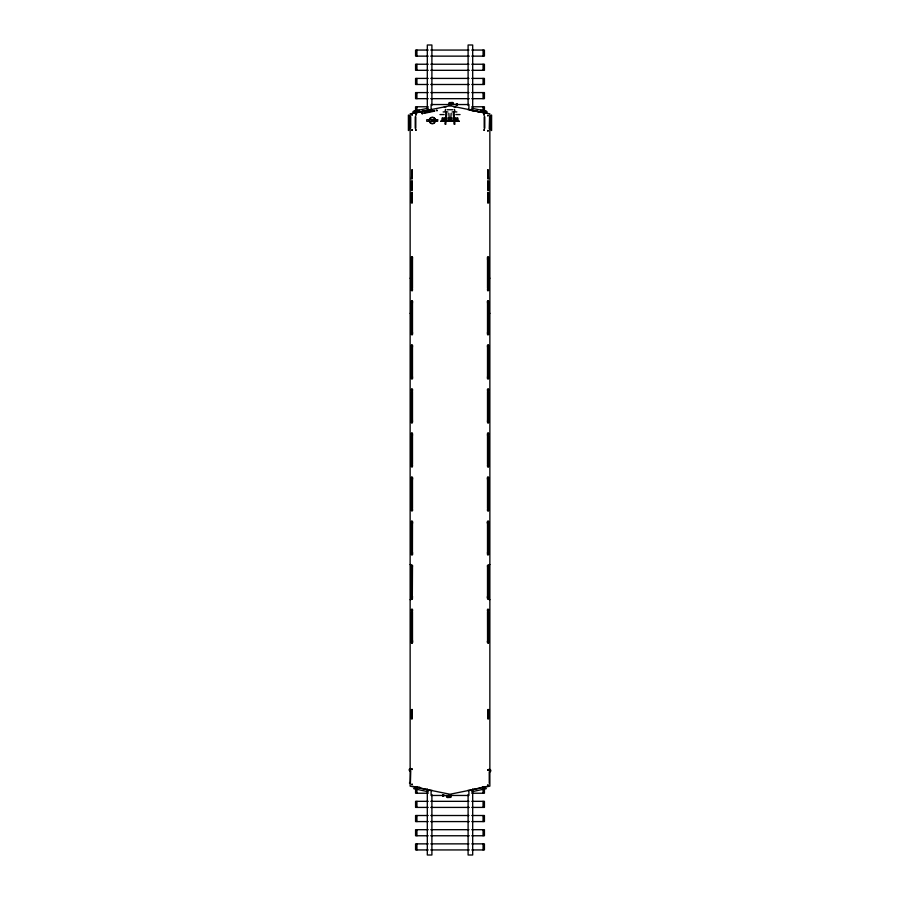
<?xml version="1.0" encoding="UTF-8"?>
<svg xmlns="http://www.w3.org/2000/svg" width="900" height="900" viewBox="0 0 900 900"><rect width="100%" height="100%" fill="white"/><g stroke="black" fill="none" stroke-linecap="round" stroke-linejoin="round"><path stroke-width="1.35" d="M488.565 331.875L488.599 332.438M488.565 287.831C489.409 289.71 487.327 291.825 487.553 288.956M488.565 640.181L488.599 641.137M488.565 508.05L488.599 508.613M488.599 332.044L488.599 303.694M488.599 640.35L488.599 612M411.435 259.673L411.401 258.863M411.435 303.716L411.401 302.906M411.435 347.76L411.401 346.95M411.435 479.891L411.401 479.081M411.435 523.935L411.581 521.438L412.414 522.146M412.493 288.394L412.493 259.65M411.435 567.979L411.401 567.169M412.493 332.831L412.493 302.906M412.459 420.109L412.447 421.976M412.493 464.569L412.493 435.431M412.493 508.613L412.493 479.869M412.493 523.125L412.436 554.411M412.493 567.169L412.312 598.781L411.48 598.072M412.493 552.262L412.493 553.05M412.447 642.195L412.459 640.327M412.493 596.306L412.493 597.094M412.493 640.744L412.493 611.606M487.541 259.673L487.507 258.863M487.507 391.387L487.507 420.131M487.507 435.431L487.507 464.569M487.541 479.891L487.507 479.081M487.507 523.125L487.507 553.05M487.507 611.606L487.553 642.195M488.599 288.394L488.599 259.65M488.565 376.065L488.599 376.875M488.565 420.109L488.599 420.919M488.565 508.196L488.599 509.006M488.565 552.24L488.599 553.05M488.565 596.284L488.599 597.094M412.459 332.37L412.481 333.202M412.493 376.875L412.481 346.579M411.435 479.543L411.581 477.394L412.414 478.103M487.541 259.324L487.553 257.805M487.507 302.906L487.507 332.831M487.541 435.499L487.553 433.98M487.541 523.586C486.608 521.224 489.262 520.605 488.565 523.271M487.507 567.169L487.507 597.094M488.565 552.589C489.375 554.962 487.046 556.515 487.553 553.219M411.435 259.009L411.435 257.805M411.435 303.053C410.524 301.005 413.123 300.51 412.447 302.738M412.459 376.729L412.436 378.236M412.459 420.772L412.436 422.28M411.435 523.271L411.514 521.752M412.459 640.991C413.303 642.566 411.21 644.625 411.48 642.116M487.541 303.053L487.564 301.545M487.519 346.579L487.507 376.875M487.541 347.096L487.564 345.589M487.541 435.184L487.564 433.676M487.541 479.228L487.553 478.024M488.565 288.641C489.409 290.914 487.035 291.971 487.564 289.249M488.565 332.685L488.543 334.192M488.565 376.729C489.397 378.776 486.945 379.327 487.553 377.044M488.565 420.772L488.554 421.988M488.565 464.816C489.341 466.481 487.384 468.551 487.586 465.941M488.565 508.86C489.319 511.346 486.945 512.1 487.553 509.175M488.565 596.947C489.409 598.523 487.361 600.615 487.586 598.072M488.565 640.991L488.419 642.825L487.586 642.116M411.446 258.694L411.581 257.175L412.391 257.67M411.446 302.738L411.457 301.545M412.447 288.956L412.312 290.475L411.502 289.98M411.446 346.781C410.558 344.565 413.156 343.901 412.436 346.489M412.447 333C413.213 335.509 410.681 335.576 411.446 333M411.446 390.825C410.558 388.609 413.156 387.945 412.436 390.532M412.447 377.044C413.066 379.249 410.625 378.866 411.435 376.729M411.446 434.869C410.512 433.215 412.83 431.707 412.414 434.059M411.446 478.912L411.435 478.024M412.447 465.131L412.436 466.324M412.447 509.175C413.179 511.673 410.704 511.785 411.446 509.175M411.446 567L411.457 565.808M412.447 553.219C413.213 555.761 410.692 555.773 411.446 553.219M411.446 611.044C410.58 608.839 413.134 608.153 412.436 610.751M412.447 597.262L412.436 598.455M487.553 258.694L487.564 257.501M487.553 302.738C486.889 300.544 489.442 300.971 488.565 303.053M488.554 333C489.33 335.576 486.787 335.509 487.553 333M487.553 390.825L487.564 389.632M488.554 377.044L488.475 378.248M488.554 421.088C489.308 422.674 487.327 424.238 487.586 421.897M487.553 478.912C486.619 477.259 488.936 475.751 488.52 478.103M488.554 465.131L488.396 466.673L487.609 466.155M487.553 522.956C486.619 521.303 488.936 519.795 488.52 522.146M488.554 509.175L488.419 510.694L487.609 510.199M487.553 567L487.564 565.808M488.554 553.219L488.543 554.411M487.553 611.044L487.564 609.851M488.554 597.262C488.902 600.109 486.652 598.32 487.541 596.284M488.554 641.306L488.554 642.206M412.436 289.249C412.931 291.971 410.636 290.925 411.435 288.641M411.457 346.489L411.604 345.24L412.391 345.757M412.436 333.293L412.312 334.519L411.502 334.024M411.457 390.532L411.604 389.284L412.391 389.801M411.457 434.576L411.435 433.98M412.447 466.02L412.436 465.424M412.436 509.468L412.436 510.368M411.457 566.707C410.647 564.469 413.235 564.446 412.436 566.707M411.457 610.751L411.604 609.502L412.391 610.02M487.564 346.489C486.844 343.912 489.442 344.554 488.554 346.781M487.564 390.532C486.844 387.956 489.442 388.598 488.554 390.825M487.564 566.707C486.754 564.469 489.341 564.446 488.543 566.707M487.564 610.751C486.877 608.153 489.409 608.839 488.554 611.044M415.215 128.261L415.226 116.786M415.789 128.261L415.811 116.786M410.4 783.079L410.738 771.165L409.68 769.534L412.031 769.5L412.031 768.904C409.635 767.621 407.936 770.13 410.141 771.232M490.275 770.276L487.946 770.276L487.946 769.68C490.343 768.386 492.041 770.895 489.836 772.009M450.664 119.97L451.17 113.299M411.48 257.884C410.805 256.241 413.089 256.241 412.414 257.884M411.48 301.928C410.805 300.285 413.089 300.285 412.414 301.928M412.414 377.854C413.044 379.463 410.85 379.463 411.48 377.854M411.48 434.059L411.604 433.327L412.391 433.845M412.414 421.897C412.661 424.181 410.704 422.707 411.446 421.088M411.48 478.103C411.075 475.751 413.359 477.259 412.447 478.912M412.414 465.941C412.605 468.517 410.681 466.515 411.435 464.816M411.48 522.146C411.075 519.795 413.359 521.303 412.447 522.956M412.414 598.072C412.627 600.615 410.614 598.523 411.435 596.947M412.414 642.116L412.312 642.825L411.502 642.33M487.586 257.884C486.911 256.241 489.195 256.241 488.52 257.884M487.586 301.928C486.911 300.285 489.195 300.285 488.52 301.928M488.52 377.854C489.15 379.463 486.956 379.463 487.586 377.854M487.586 434.059C487.181 431.707 489.465 433.215 488.554 434.869M488.52 421.897L488.419 422.606L487.609 422.111M487.586 478.103L487.71 477.371L488.498 477.889M488.52 642.116C488.756 644.636 486.743 642.566 487.541 640.991M455.062 119.97L455.209 118.103M445.916 119.97L446.096 118.103M442.598 119.97L442.777 118.103M412.391 422.111L411.604 422.629L411.48 421.897M412.391 466.155L411.502 466.155M412.391 510.199L411.502 510.199M412.391 554.243L411.502 554.243M411.502 565.976L412.391 565.976M487.609 257.67L488.498 257.67M487.609 345.757L488.396 345.24L488.543 346.489M487.609 389.801L488.396 389.284L488.543 390.532M487.609 433.845L488.396 433.327L488.52 434.059M487.609 565.976L488.498 565.976M487.609 610.02L488.498 610.02M488.498 334.024L487.71 334.541L487.564 333.293M488.498 554.243L487.609 554.243M487.192 113.31L469.598 110.081L487.192 113.22M430.335 790.256L412.875 786.364M489.836 117.596L490.567 117M410.141 782.404L409.41 783M446.738 113.558L446.029 120.218L444.949 120.218M408.397 115.031L408.397 130.556M491.603 130.556L491.603 115.031M449.426 104.816L450 102.442M450.574 795.184L450 797.558M454.511 109.384L454.804 110.959M445.196 124.144C446.434 124.267 444.341 124.391 445.196 122.242M454.207 124.144C455.456 124.267 453.364 124.391 454.207 122.242M489.577 116.921L489.24 128.835M431.809 120.184L432.923 120.184M486.382 788.636L471.544 791.809M432.686 121.061L432.045 121.061M423.787 112.804L434.678 110.52M423.9 113.389L434.79 111.105M413.933 111.15L428.456 108.191M412.965 111.555L419.254 110.272M415.62 111.184L418.95 110.509M412.808 113.22L430.402 110.081L412.808 113.31M415.822 112.871L427.916 110.407M487.125 786.364L469.665 790.256M428.22 50.062L415.575 50.062L415.575 56.137L428.22 56.137M430.785 50.062L468.968 50.062M471.78 50.062L484.425 50.062L484.425 56.137L471.78 56.137M430.706 56.137L469.294 56.137M428.22 64.237L415.575 64.237L415.575 70.312L428.22 70.312M430.785 64.237L468.968 64.237M471.78 64.237L484.425 64.237L484.425 70.312L471.78 70.312M430.706 70.312L469.294 70.312M428.22 78.413L415.575 78.413L415.575 84.487L428.22 84.487M430.785 78.413L468.968 78.413M471.78 78.413L484.425 78.413L484.425 84.487L471.78 84.487M430.706 84.487L469.294 84.487M428.22 92.587L415.575 92.587L415.575 98.663L428.22 98.663M430.785 92.587L468.968 92.587M471.78 92.587L484.425 92.587L484.425 98.663L471.78 98.663M430.706 98.663L469.294 98.663M428.22 106.763L415.575 106.763L415.575 111.623M444.262 106.886L446.186 106.886M453.814 106.886L455.738 106.886M471.78 106.763L484.425 106.763L484.425 111.623M432.281 109.586L431.1 109.586L431.1 104.535L468.9 104.535L468.9 109.586M447.075 109.733L452.925 109.733M467.719 109.586L468.934 109.597M443.126 111.938L447.863 111.938M452.137 111.938L456.874 111.938M439.965 114.57L444.173 114.57M455.827 114.57L460.035 114.57M449.595 118.103L442.069 118.103L442.069 119.97L457.931 119.97L457.931 118.103L450.405 118.103M455.051 120.218L453.971 120.218L453.262 113.558M441.596 120.521L442.553 120.521M457.447 120.521L458.404 120.521M444.409 120.758L446.569 120.758M448.673 120.634L451.327 120.634M453.431 120.758L455.591 120.758M441.113 120.915L443.025 120.915M456.975 120.915L458.887 120.915M440.64 121.297L443.509 121.297M443.88 121.297L447.109 121.297M448.009 121.297L451.991 121.297M452.891 121.297L456.12 121.297M456.491 121.297L459.36 121.297M410.141 278.213L410.929 278.213M489.071 278.213L489.859 278.213M410.141 313.312L410.929 313.312M489.071 313.312L489.859 313.312M410.141 564.581L410.929 564.581M489.071 564.581L489.859 564.581M410.141 599.681L410.929 599.681M489.071 599.681L489.859 599.681M419.692 787.163L415.575 787.163L415.575 793.238L428.22 793.238M482.062 787.163L484.425 787.163L484.425 793.238L471.78 793.238M432.281 790.414L431.1 790.414L431.1 795.465L468.9 795.465L468.9 790.414L467.719 790.414M428.22 801.337L415.575 801.337L415.575 807.413L428.22 807.413M430.785 801.337L468.968 801.337M471.78 801.337L484.425 801.337L484.425 807.413L471.78 807.413M430.706 807.413L469.294 807.413M428.22 815.512L415.575 815.512L415.575 821.587L428.22 821.587M430.785 815.512L468.968 815.512M471.78 815.512L484.425 815.512L484.425 821.587L471.78 821.587M430.706 821.587L469.294 821.587M428.22 829.688L415.575 829.688L415.575 835.762L428.22 835.762M430.785 829.688L468.968 829.688M471.78 829.688L484.425 829.688L484.425 835.762L471.78 835.762M430.706 835.762L469.294 835.762M428.22 843.863L415.575 843.863L415.575 849.938L428.22 849.938M430.785 843.863L468.968 843.863M471.78 843.863L484.425 843.863L484.425 849.938L471.78 849.938M430.706 849.938L469.294 849.938M471.544 108.191L486.067 111.15M480.746 110.272L487.035 111.555M481.05 110.509L486.338 111.589M472.084 110.407L484.178 112.871M428.456 791.809L413.618 788.636M448.841 104.85L448.931 102.791L452.048 102.442A2.812 2.812 0 0 1 452.981 102.6L453.679 103.714A1.294 1.294 0 0 0 451.463 104.636L450.956 104.186A1.789 1.789 0 0 0 450.101 104.456L449.899 104.603A1.732 1.732 0 0 1 449.314 104.85M451.159 795.15L451.069 797.209L447.952 797.558A2.812 2.812 0 0 1 447.019 797.4L446.321 796.286A1.294 1.294 0 0 0 448.537 795.364L449.044 795.814A1.789 1.789 0 0 0 449.899 795.544L450.101 795.398A1.732 1.732 0 0 1 450.686 795.15M445.489 109.384L445.196 110.959M457.223 118.103L457.402 119.97M453.904 118.103L454.084 119.97M444.791 118.103L444.938 119.97M448.83 113.299L449.336 119.97M487.946 769.68L487.946 770.276M412.031 768.904L412.031 769.5M484.785 128.261L484.774 116.786M484.211 128.261L484.189 116.786M488.543 257.501L488.554 258.694M488.543 301.545L488.554 302.738M487.564 378.236L487.541 376.729M487.564 422.28L487.541 420.772M488.543 477.72L488.554 478.912M487.564 466.324L487.553 465.131M488.543 521.764L488.565 523.935M487.564 510.368L487.564 509.468M488.543 565.808L488.554 567M487.564 554.411L487.541 552.24M488.543 609.851L488.543 610.751M487.564 598.455L487.553 597.262M412.436 257.501L412.447 258.694M412.436 301.545L412.459 303.053M411.457 290.149L411.435 287.831M412.436 345.589L412.459 347.096M411.457 334.192L411.435 332.685M412.436 389.632L412.447 390.825M411.457 378.236L411.446 377.044M412.436 433.676L412.459 435.184M411.457 466.324L411.446 465.131M411.457 510.368L411.435 508.86M412.436 565.808L412.447 567M411.457 554.411L411.435 552.589M412.436 609.851L412.447 611.044M411.457 642.499L411.446 641.306M488.565 257.805L488.565 259.009M488.565 433.98L488.543 434.576M487.553 421.976L487.541 420.109M488.565 478.024L488.565 479.891M487.564 465.424L487.553 466.02M412.447 257.805L412.459 259.673M412.447 433.98L412.459 435.499M411.446 421.988L411.435 420.772M412.447 478.024L412.459 479.228M412.447 522.067L412.459 523.586M411.446 598.163L411.446 597.262M411.446 642.206L411.435 640.991M487.519 333.202L487.541 332.37M411.401 376.875L411.435 376.065M411.401 420.919L411.435 420.109M411.401 509.006L411.435 508.196M411.401 553.05L411.435 552.24M411.401 597.094L411.435 596.284M411.401 641.137L411.435 640.181M488.599 258.863L488.565 259.673M488.599 302.906L488.565 303.716M488.599 346.95L488.565 347.76M488.599 567.169L488.565 567.979M412.493 479.081L412.459 479.891M487.507 288.394L487.507 259.65M487.507 508.613L487.507 479.869M412.493 391.387L412.493 420.131M411.401 288.394L411.401 259.65M411.401 332.438L411.435 331.875M411.401 508.613L411.435 508.05M411.401 332.044L411.401 303.694M411.401 640.35L411.401 612M491.152 115.504L491.152 130.084M490.298 770.299L489.24 771.93L489.24 783.248M488.599 347.738L488.599 375.919M488.599 391.781L488.599 419.963M488.599 435.825L488.599 464.006M488.599 479.869L488.599 508.05M488.599 523.913L488.599 552.094M488.599 567.956L488.599 596.137M483.075 50.062L483.075 56.137M483.075 64.237L483.075 70.312M483.075 78.413L483.075 84.487M483.075 92.587L483.075 98.663M483.075 106.763L483.075 111.623M483.075 787.163L483.075 793.238M483.075 801.337L483.075 807.413M483.075 815.512L483.075 821.587M483.075 829.688L483.075 835.762M483.075 843.863L483.075 849.938M472.691 109.688L472.691 45L468.101 45L468.101 105.469M472.691 788.906L472.691 855L468.101 855L468.101 794.531M457.447 104.85L457.447 103.984L456.12 103.984L456.12 104.85M454.804 122.242L454.804 124.144M454.207 111.195L454.207 122.017M445.793 111.195L445.793 122.017M445.793 122.242L445.793 124.144M443.88 795.15L443.88 796.016L442.553 796.016L442.553 795.15M435.971 119.7L435.971 121.297M431.899 105.469L431.899 45L427.309 45L427.309 109.688M431.899 794.531L431.899 855L427.309 855L427.309 788.906M428.76 119.7L428.76 121.297M416.925 50.062L416.925 56.137M416.925 64.237L416.925 70.312M416.925 78.413L416.925 84.487M416.925 92.587L416.925 98.663M416.925 106.763L416.925 111.623M416.925 787.163L416.925 793.238M416.925 801.337L416.925 807.413M416.925 815.512L416.925 821.587M416.925 829.688L416.925 835.762M416.925 843.863L416.925 849.938M411.401 347.738L411.401 375.919M411.401 391.781L411.401 419.963M411.401 435.825L411.401 464.006M411.401 479.869L411.401 508.05M411.401 523.913L411.401 552.094M411.401 567.956L411.401 596.137M410.738 116.752L410.738 128.07M408.848 115.504L408.848 130.084M435.15 122.108A3.217 3.217 0 0 1 429.57 122.108M429.142 120.499A3.217 3.217 0 0 1 432.36 117.281A3.217 3.217 0 0 1 435.589 120.499M433.856 123.086A2.993 2.993 0 0 1 429.772 121.995M429.379 120.499A2.993 2.993 0 0 1 432.36 117.517A2.993 2.993 0 0 1 435.353 120.499M443.565 794.824L443.565 795.69L443.565 794.824M456.435 104.31L456.435 105.176L456.435 104.31M412.211 709.538L412.144 718.988L411.502 718.988L411.502 709.538L412.211 709.538M487.777 192.487L487.699 203.029L488.498 203.029L488.498 192.487L487.777 192.487M487.856 181.013L487.789 190.463L488.498 190.463L488.498 181.013L487.856 181.013M487.946 169.785L487.879 178.987L488.498 178.987L487.946 169.785M412.031 114.491L412.031 115.087L412.031 114.491M412.031 129.724L412.031 130.32L412.031 129.724M412.031 784.136L412.031 784.732L412.031 784.136M487.946 115.267L487.946 115.864L487.946 115.267M487.946 130.5L487.946 131.096L487.946 130.5M487.946 784.913L487.946 785.509L487.946 784.913M452.34 103.883L453.173 104.355L452.34 103.883M446.827 795.645L447.66 796.117L446.827 795.645M422.1 113.242L422.213 113.828L422.1 113.242M436.849 110.149L436.961 110.734L436.849 110.149M415.912 114.491L415.912 115.087L415.912 114.491M415.912 129.724L415.912 130.32L415.912 129.724M484.088 114.491L484.088 115.087L484.088 114.491M484.088 129.724L484.088 130.32L484.088 129.724M450 105.75L410.141 113.85L410.141 786.15L450 794.25L489.859 786.15L489.859 113.85L450 105.75M437.67 119.7L426.746 119.7L426.746 121.297L437.67 121.297L437.67 119.7M412.054 169.785L411.502 178.987L412.121 178.987L412.054 169.785M412.144 181.013L411.502 181.013L411.502 190.463L412.211 190.463L412.144 181.013M412.223 192.487L411.502 192.487L411.502 203.029L412.301 203.029L412.223 192.487M488.498 709.538L487.789 709.538L487.856 718.988L488.498 718.988L488.498 709.538M457.11 105.165L457.11 104.31L457.11 105.176M442.89 795.69L442.89 794.835L442.89 795.69"/></g></svg>
